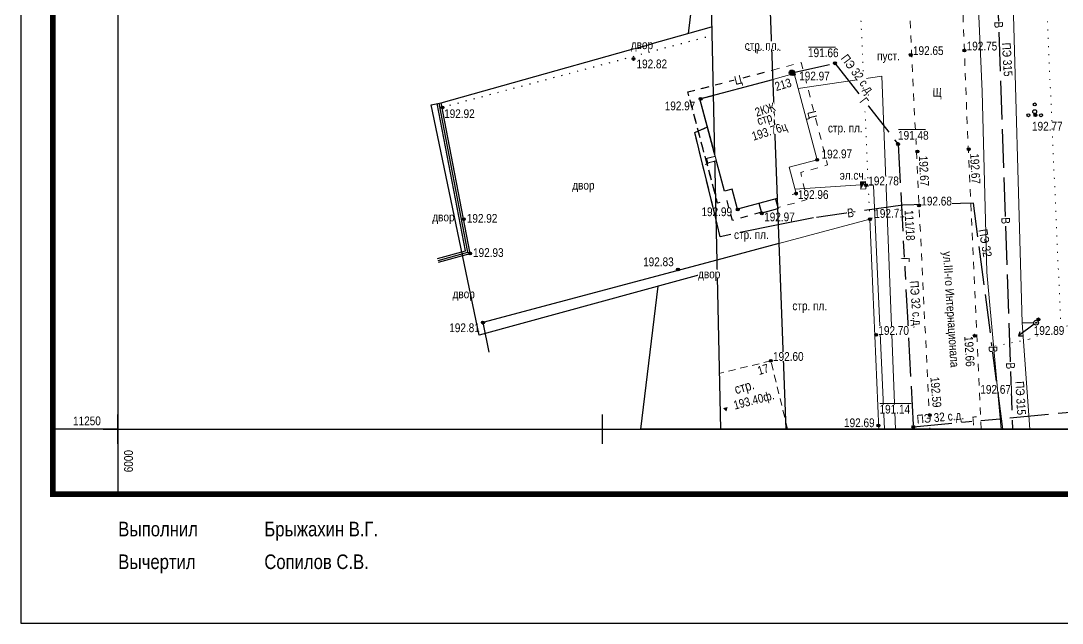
# Model space of a CAD drawing. Header units: millimetres. Extents: x 5990 to 6530, y 11230 to 11520.
# Drawn here: x 5990 to 6097.4, y 11230 to 11292.1 of the extents above; entities that cross this region are included whole.
import ezdxf
from ezdxf.enums import TextEntityAlignment as Align

# ---------------------------------------------------------------- set-up
doc = ezdxf.new("R2010")
doc.units = ezdxf.units.MM
for name, pattern in [('g5_01_5x1', [1.25, 0.75, -0.5]), ('g5_01_5x1_5', [1.5, 0.75, -0.75]), ('g5_122', [5, 4, -1]), ('g5_366', [0.85, 0.1, -0.75])]:
    doc.linetypes.add(name, pattern=pattern)
for name, color, linetype in [('01 ПЛАНШЕТ', 7, 'Continuous'), ('02 ПЛАНОВО-ВЫСОТНОЕ ОБОСНОВАНИЕ', 7, 'Continuous'), ('03 ЗДАНИЯ И ИХ ЧАСТИ', 7, 'Continuous'), ('04 ПРОМЫШЛЕННЫЕ И СОЦ.-КУЛЬТ. ОБЪЕКТЫ', 7, 'Continuous'), ('05 ГАЗОПРОВОД', 7, 'Continuous'), ('06 ВОДОПРОВОД', 7, 'Continuous'), ('07 ЭЛЕКТРОКАБЕЛЬ', 7, 'Continuous'), ('08 ЛЭП', 7, 'Continuous'), ('09 СВЯЗЬ', 7, 'Continuous'), ('13 АВТОМОБИЛЬНЫЕ ДОРОГИ', 7, 'Continuous'), ('15 РЕЛЬЕФ', 7, 'Continuous'), ('16 РАСТИТЕЛЬНОСТЬ ГРУНТЫ И БОЛОТА', 7, 'Continuous'), ('17 ОГРАЖДЕНИЯ', 7, 'Continuous')]:
    doc.layers.add(name, color=color, linetype=linetype)
doc.layers.add('18 ГРАНИЦА ТОПОСЪЕМКИ', color=7, linetype='Continuous', plot=False)
doc.styles.add('Д-431', font='ARIALNI_1.TTF', dxfattribs={"height": 0.9})
doc.styles.add('Р-131', font='ARIALN.TTF')
doc.linetypes.add('g5_119_1', pattern='A,4,-1,[31,GUGK_2005.shx,S=0.1,R=0,X=0,Y=0],0.35,[31,GUGK_2005.shx,S=0.08,R=0,X=0,Y=0],3.3,[31,GUGK_2005.shx,S=0.08,R=180,X=0,Y=0],0.35,[31,GUGK_2005.shx,S=0.1,R=180,X=0,Y=0],-1', length=10)
doc.linetypes.add('g5_119_3', pattern='A,4,-1,[31,GUGK_2005.shx,S=0.1,R=0,X=0,Y=0],4,[31,GUGK_2005.shx,S=0.1,R=180,X=0,Y=0],-1', length=10)
doc.linetypes.add('g5_133_t', pattern='A,2,[27,GUGK_2005.shx,S=0.4,R=0,X=0,Y=0],2,-1', length=5)
doc.linetypes.add('g5_474_3a', pattern='A,1.5,-0.5,0.5,-0.2,[28,GUGK_2005.shx,S=0.8,R=0,X=0,Y=0],-0.2,0.5,-0.5', length=3.9)
doc.linetypes.add('g5_475_1', pattern='A,1.25,[25,GUGK_2005.shx,S=0.4,R=0,X=0,Y=0],1.25', length=2.5)

# ---------------------------------------------------------------- blocks, each defined once
blk = doc.blocks.new('_krest')
at = {"color": 3, "linetype": 'ByBlock', "lineweight": -2}
for p, q in [((0, -3), (0, 3)), ((-3, 0), (3, 0))]:
    blk.add_line(p, q, dxfattribs=at)
blk = doc.blocks.new('12000000')
blk.add_hatch(color=256).paths.add_polyline_path([(0.3, 0, 1), (-0.3, 0, 1)])
blk.add_circle((0, 0), 0.3)
at = {"style": 'Д-431'}
blk.add_attdef('Z', (0.8, 0.3), '', height=1.8, dxfattribs=at)
blk = doc.blocks.new('g5_330')
blk.add_hatch(color=0).paths.add_polyline_path([(0.15, 0, 1), (-0.15, 0, 1)])
at = {"color": 0}
blk.add_circle((0, 0), 0.15, dxfattribs=at)
blk = doc.blocks.new('g5_108a')
h = blk.add_hatch(color=0)
edge = h.paths.add_edge_path()
edge.add_arc((0, 0), 0.06, 0, 360)
at = {"color": 0, "lineweight": 25}
blk.add_circle((0, 0), 0.25, dxfattribs=at)
at = {"color": 0}
blk.add_circle((0, 0), 0.06, dxfattribs=at)
blk = doc.blocks.new('g5_113c')
blk.add_hatch(color=1).paths.add_polyline_path([(-0.375, 0), (0.375, 0), (0, 0.25), (-0.375, 0.5)])
at = {"color": 1, "lineweight": 20}
blk.add_lwpolyline([(-0.375, 0), (0.375, 0), (0.375, 0.5), (-0.375, 0.5)], close=True, dxfattribs=at)
blk = doc.blocks.new('g5_121_7c')
h = blk.add_hatch(color=0)
edge = h.paths.add_edge_path()
edge.add_arc((0, 0), 0.3, 0, 360)
at = {"color": 0}
blk.add_circle((0, 0), 0.3, dxfattribs=at)
blk = doc.blocks.new('g5_115_1')
at = {"color": 0}
for points in [[(0, 0), (2, 0)], [(1.65, -0.25), (2, 0), (1.65, 0.25)]]:
    blk.add_lwpolyline(points, dxfattribs=at)
blk = doc.blocks.new('48100000')
at = {"color": 7}
blk.add_solid([(0, 0), (-0.48, 0.83), (0.48, 0.83)], dxfattribs=at)
at = {"color": 7, "style": 'Д-431'}
blk.add_attdef('Z', (1.78, 0.03), '', height=1.8, dxfattribs=at)
blk = doc.blocks.new('g5_394')
at = {"color": 0}
for centre, radius in [((0, 0), 0.2), ((0, 0.75), 0.15), ((-0.65, -0.37), 0.15), ((0.65, -0.37), 0.15)]:
    blk.add_circle(centre, radius, dxfattribs=at)

msp = doc.modelspace()

# ---------------------------------------------------------------- linework, layer by layer
at = {"layer": '01 ПЛАНШЕТ'}
for q in [(5993.3, 11250), (6000, 11243.3)]:
    msp.add_line((6000, 11250), q, dxfattribs=at)
at = {"layer": '01 ПЛАНШЕТ', "color": 7}
for points in [[(5990, 11230), (6260, 11230), (6260, 11520), (5990, 11520)], [(6250, 11500), (6000, 11500), (6000, 11250), (6250, 11250)]]:
    msp.add_lwpolyline(points, close=True, dxfattribs=at)
at = {"layer": '01 ПЛАНШЕТ', "color": 7, "const_width": 0.6}
for points in [[(5993.3, 11243.3), (5993.3, 11367)], [(5993, 11243.3), (6116.99, 11243.29), (6116.99, 11243.29)]]:
    msp.add_lwpolyline(points, dxfattribs=at)
at = {"layer": '03 ЗДАНИЯ И ИХ ЧАСТИ', "color": 7, "linetype": 'g5_01_5x1_5', "lineweight": 25}
msp.add_lwpolyline([(6061.64, 11274.22), (6058.82, 11284.76), (6061.4, 11285.42)], dxfattribs=at)
at = {"layer": '03 ЗДАНИЯ И ИХ ЧАСТИ', "color": 7, "lineweight": 25}
for points in [[(6061.55, 11278.48), (6060.06, 11284.04), (6061.42, 11284.41)], [(6068.08, 11272.72), (6066.44, 11272.28), (6066.18, 11273.27)], [(6067.86, 11273.71), (6068.12, 11272.73)]]:
    msp.add_lwpolyline(points, dxfattribs=at)
at = {"layer": '03 ЗДАНИЯ И ИХ ЧАСТИ', "color": 7, "linetype": 'g5_01_5x1', "lineweight": 15}
msp.add_lwpolyline([(6069.1, 11250), (6067.38, 11257.04), (6062.04, 11255.74)], dxfattribs=at)
at = {"layer": '04 ПРОМЫШЛЕННЫЕ И СОЦ.-КУЛЬТ. ОБЪЕКТЫ', "color": 7, "linetype": 'g5_366', "lineweight": 15}
msp.add_lwpolyline([(6131.41, 11266.8), (6097.3, 11260.52), (6093.97, 11259.25), (6090.36, 11258.54)], dxfattribs=at)
at = {"layer": '05 ГАЗОПРОВОД', "color": 7, "lineweight": 15}
for points in [[(6071.25, 11289.39), (6074.04, 11289.39)], [(6080.55, 11280.88), (6083.34, 11280.88)], [(6078.63, 11252.65), (6081.86, 11252.65)]]:
    msp.add_lwpolyline(points, dxfattribs=at)
at = {"layer": '06 ВОДОПРОВОД', "color": 82, "linetype": 'g5_122', "lineweight": 30, "flags": 128}
for points in [[(6089.32, 11335.89), (6092.3, 11250)], [(6061.69, 11271.73), (6059.53, 11280.58), (6060.83, 11281.15)]]:
    msp.add_lwpolyline(points, dxfattribs=at)
at = {"layer": '07 ЭЛЕКТРОКАБЕЛЬ', "color": 1, "linetype": 'g5_119_3', "lineweight": 15}
for points in [[(6094.49, 11260.97), (6093.29, 11260.96), (6092.25, 11298.78), (6090.31, 11342.29), (6089.9, 11351.1), (6091.32, 11351.12), (6089.92, 11350.6), (6088.7, 11381.28), (6088.01, 11398.64)], [(6069.86, 11274.75), (6076.65, 11275.19)], [(6077.15, 11275.19), (6077.96, 11275.11), (6079.09, 11250)], [(6094.1, 11250), (6093.29, 11260.96), (6093.29, 11260.96)], [(6094.1, 11250), (6093.29, 11260.96)]]:
    msp.add_lwpolyline(points, dxfattribs=at)
at = {"layer": '15 РЕЛЬЕФ', "color": 7}
for centre in [(6082.5, 11278.62), (6087.79, 11278.85), (6072.16, 11277.76), (6077.6, 11271.64), (6078.47, 11250.38)]:
    msp.add_circle(centre, 0.15, dxfattribs=at)
at = {"layer": '16 РАСТИТЕЛЬНОСТЬ ГРУНТЫ И БОЛОТА', "color": 7, "linetype": 'g5_366', "lineweight": 15, "flags": 128}
for points in [[(6097.3, 11260.52), (6094.64, 11320.77), (6094.27, 11327.64)], [(6076.56, 11294.65), (6077.58, 11271.66)]]:
    msp.add_lwpolyline(points, dxfattribs=at)
at = {"layer": '16 РАСТИТЕЛЬНОСТЬ ГРУНТЫ И БОЛОТА', "color": 7, "linetype": 'g5_366', "lineweight": 25}
msp.add_lwpolyline([(6033.45, 11283.18), (6061.28, 11290.59)], dxfattribs=at)
at = {"layer": '16 РАСТИТЕЛЬНОСТЬ ГРУНТЫ И БОЛОТА', "color": 7, "lineweight": 15, "ltscale": 0.5, "flags": 128}
msp.add_lwpolyline([(6077.84, 11271.75), (6077.84, 11271.8)], dxfattribs=at)
at = {"layer": '17 ОГРАЖДЕНИЯ', "color": 7, "lineweight": 25}
for points in [[(6032.99, 11267.59), (6035.89, 11268.39), (6032.96, 11283.58)], [(6033.1, 11267.2), (6036.35, 11268.11), (6033.35, 11283.65)]]:
    msp.add_lwpolyline(points, dxfattribs=at)
at = {"layer": '17 ОГРАЖДЕНИЯ', "color": 7, "linetype": 'g5_474_3a', "lineweight": 25, "flags": 128}
msp.add_lwpolyline([(6033.05, 11267.4), (6036.12, 11268.25), (6033.16, 11283.61)], dxfattribs=at)
at = {"layer": '17 ОГРАЖДЕНИЯ', "color": 7, "linetype": 'g5_475_1', "lineweight": 15}
msp.add_lwpolyline([(6078.51, 11250), (6077.58, 11271.66), (6068.21, 11269.15)], dxfattribs=at)
at = {"layer": '17 ОГРАЖДЕНИЯ', "color": 7, "linetype": 'g5_475_1', "lineweight": 25}
for points in [[(6068.21, 11269.15), (6061.79, 11267.43)], [(6061.79, 11267.43), (6037.68, 11260.99), (6038.28, 11257.93)]]:
    msp.add_lwpolyline(points, dxfattribs=at)
at = {"layer": '18 ГРАНИЦА ТОПОСЪЕМКИ', "color": 2, "lineweight": 30}
for points in [[(6058.89, 11290.8), (6060.02, 11300.12)], [(6250, 11250.83), (6250, 11250), (6053.98, 11250), (6055.76, 11264.74)]]:
    msp.add_lwpolyline(points, dxfattribs=at)

# ---------------------------------------------------------------- block references
at = {"layer": '02 ПЛАНОВО-ВЫСОТНОЕ ОБОСНОВАНИЕ', "xscale": 0.5, "yscale": 0.5, "zscale": 0.5}
for p in [(6000, 11250), (6050, 11250)]:
    msp.add_blockref('_krest', p, dxfattribs=at)
at = {"layer": '02 ПЛАНОВО-ВЫСОТНОЕ ОБОСНОВАНИЕ', "lineweight": 25, "xscale": 0.5, "yscale": 0.5, "zscale": 0.5}
msp.add_blockref('_krest', (6050, 11250), dxfattribs=at)
at = {"layer": '03 ЗДАНИЯ И ИХ ЧАСТИ', "color": 7, "lineweight": 15}
ref = msp.add_blockref('48100000', (6062.79, 11251.82), dxfattribs=dict(at, xscale=0.4999999999999999, yscale=0.4999999999999999, zscale=0.4999999999999999, rotation=14.88621331047312))
ref.add_attrib('Z', '193.40ф.', (6063.66, 11252.01), dxfattribs={"layer": '0', "color": 7, "height": 0.9, "rotation": 14.8862, "style": 'Д-431'})
at = {"layer": '05 ГАЗОПРОВОД', "color": 7, "lineweight": 15}
for p in [(6073.99, 11287.72), (6080.5, 11279.39), (6082.08, 11250.24)]:
    msp.add_blockref('g5_330', p, dxfattribs=at)
at = {"layer": '07 ЭЛЕКТРОКАБЕЛЬ', "color": 7, "lineweight": 15, "rotation": 272.007398317871}
msp.add_blockref('g5_113c', (6076.65, 11275.13), dxfattribs=at)
at = {"layer": '08 ЛЭП', "color": 7, "lineweight": 15, "rotation": 216.6133107985366}
msp.add_blockref('g5_115_1', (6094.54, 11260.82), dxfattribs=at)
at = {"layer": '08 ЛЭП', "color": 7, "lineweight": 15}
msp.add_blockref('g5_108a', (6094.74, 11260.97), dxfattribs=at)
at = {"layer": '15 РЕЛЬЕФ', "color": 7, "lineweight": 15}
for p in [(6087.35, 11289.04), (6081.81, 11288.57), (6094.67, 11282.37), (6082.5, 11278.62), (6087.79, 11278.85), (6072.16, 11277.76), (6077.2, 11275.14), (6069.99, 11274.28), (6077.6, 11271.64), (6094.98, 11261.31), (6078.24, 11259.72), (6088.39, 11259.63), (6067.38, 11257.04), (6078.47, 11250.38)]:
    msp.add_blockref('g5_330', p, dxfattribs=at)
at = {"layer": '15 РЕЛЬЕФ', "color": 7, "lineweight": 25}
ref = msp.add_blockref('12000000', (6053.21, 11288.16), dxfattribs=dict(at, xscale=0.5, yscale=0.5, zscale=0.5))
ref.add_attrib('Z', '192.82', (6053.52, 11287.2), dxfattribs={"layer": '0', "linetype": 'Continuous', "height": 0.9, "style": 'Д-431'})
ref = msp.add_blockref('12000000', (6060.13, 11284.04), dxfattribs=dict(at, xscale=0.5, yscale=0.5, zscale=0.5))
ref.add_attrib('Z', '192.97', (6056.43, 11282.87), dxfattribs={"layer": '0', "linetype": 'Continuous', "height": 0.9, "style": 'Д-431'})
ref = msp.add_blockref('12000000', (6060.13, 11284.04), dxfattribs=dict(at, xscale=0.5, yscale=0.5, zscale=0.5))
ref.add_attrib('Z', '192.97', (6056.43, 11282.87), dxfattribs={"layer": '0', "linetype": 'Continuous', "height": 0.9, "style": 'Д-431'})
ref = msp.add_blockref('12000000', (6033.5, 11283.15), dxfattribs=dict(at, xscale=0.5, yscale=0.5, zscale=0.5))
ref.add_attrib('Z', '192.92', (6033.67, 11282.07), dxfattribs={"layer": '0', "linetype": 'Continuous', "height": 0.9, "style": 'Д-431'})
ref = msp.add_blockref('12000000', (6035.7, 11271.64), dxfattribs=dict(at, xscale=0.5, yscale=0.5, zscale=0.5))
ref.add_attrib('Z', '192.92', (6036.01, 11271.28), dxfattribs={"layer": '0', "linetype": 'Continuous', "height": 0.9, "style": 'Д-431'})
at = {"layer": '15 РЕЛЬЕФ', "color": 7}
for p in [(6063.96, 11272.64), (6066.44, 11272.25)]:
    msp.add_blockref('g5_330', p, dxfattribs=at)
at = {"layer": '15 РЕЛЬЕФ', "color": 7, "lineweight": 25}
ref = msp.add_blockref('12000000', (6036.35, 11268.11), dxfattribs=dict(at, xscale=0.5, yscale=0.5, zscale=0.5))
ref.add_attrib('Z', '192.93', (6036.65, 11267.75), dxfattribs={"layer": '0', "linetype": 'Continuous', "height": 0.9, "style": 'Д-431'})
ref = msp.add_blockref('12000000', (6057.79, 11266.46), dxfattribs=dict(at, xscale=0.5, yscale=0.5, zscale=0.5))
ref.add_attrib('Z', '192.83', (6054.2, 11266.8), dxfattribs={"layer": '0', "linetype": 'Continuous', "height": 0.9, "style": 'Д-431'})
ref = msp.add_blockref('12000000', (6057.79, 11266.46), dxfattribs=dict(at, xscale=0.5, yscale=0.5, zscale=0.5))
ref.add_attrib('Z', '192.83', (6054.2, 11266.8), dxfattribs={"layer": '0', "linetype": 'Continuous', "height": 0.9, "style": 'Д-431'})
ref = msp.add_blockref('12000000', (6037.68, 11260.98), dxfattribs=dict(at, xscale=0.5, yscale=0.5, zscale=0.5))
ref.add_attrib('Z', '192.81', (6034.2, 11260), dxfattribs={"layer": '0', "linetype": 'Continuous', "height": 0.9, "style": 'Д-431'})
at = {"layer": '16 РАСТИТЕЛЬНОСТЬ ГРУНТЫ И БОЛОТА', "color": 7, "lineweight": 15}
msp.add_blockref('g5_394', (6094.6, 11282.73, 192.77), dxfattribs=at)

# ---------------------------------------------------------------- texts
at = {"layer": '01 ПЛАНШЕТ', "color": 7, "style": 'Д-431'}
msp.add_text('11250', height=0.9, dxfattribs=at).set_placement((5996.82, 11250.4), align=Align.CENTER)
msp.add_text('6000', height=0.9, rotation=90, dxfattribs=at).set_placement((6001.56, 11246.7), align=Align.CENTER)
at = {"layer": '01 ПЛАНШЕТ', "color": 7, "style": 'Р-131'}
for s, p in [('Выполнил', (6000.05, 11238.95)), ('Брыжахин В.Г.', (6015.12, 11238.95)), ('Вычертил', (6000.05, 11235.58)), ('Сопилов С.В.', (6015.12, 11235.58))]:
    msp.add_text(s, height=1.5, dxfattribs=at).set_placement(p)
at = {"layer": '04 ПРОМЫШЛЕННЫЕ И СОЦ.-КУЛЬТ. ОБЪЕКТЫ', "style": 'Д-431'}
for p in [(6066.66, 11289.3), (6065.37, 11269.91)]:
    msp.add_text('стр. пл.', height=0.9, dxfattribs=at).set_placement(p, align=Align.MIDDLE)
at = {"layer": '15 РЕЛЬЕФ', "color": 7, "style": 'Д-431'}
for s, p in [('192.99', (6060.22, 11271.96)), ('192.97', (6066.69, 11271.43))]:
    msp.add_text(s, height=0.9, dxfattribs=at).set_placement(p)
at = {"layer": '15 РЕЛЬЕФ', "color": 7, "lineweight": 25, "char_height": 0.9, "attachment_point": 1, "style": 'Д-431'}
for s, insert in [('192.77', (6094.32, 11281.68)), ('192.69', (6074.93, 11251.11))]:
    msp.add_mtext(s, dxfattribs=dict(at, insert=insert))
for s, insert, rotation in [('192.97', (6072.6, 11278.79), 1.0389), ('192.67', (6088.83, 11278.45), 273.0898), ('192.67', (6083.54, 11278.21), 273.0898)]:
    msp.add_mtext(s, dxfattribs=dict(at, insert=insert, rotation=rotation))

# ---------------------------------------------------------------- next in the draw order: texts
at = {"layer": '03 ЗДАНИЯ И ИХ ЧАСТИ', "color": 7, "lineweight": 25, "insert": (6061.55, 11278.24), "char_height": 0.9, "width": 0.5506, "attachment_point": 1, "rotation": 283.8045, "style": 'Д-431', "bg_fill": 3, "box_fill_scale": 1, "bg_fill_color": 256, "bg_fill_transparency": 0}
msp.add_mtext('Ц', dxfattribs=at)
at = {"layer": '04 ПРОМЫШЛЕННЫЕ И СОЦ.-КУЛЬТ. ОБЪЕКТЫ', "color": 7, "lineweight": 25, "char_height": 0.9, "width": 2.1389, "attachment_point": 1, "style": 'Д-431', "bg_fill": 3, "box_fill_scale": 1, "bg_fill_color": 256, "bg_fill_transparency": 0}
for insert in [(6052.93, 11290.08), (6046.89, 11275.59), (6032.45, 11272.32), (6059.87, 11266.45), (6034.54, 11264.39)]:
    msp.add_mtext('двор', dxfattribs=dict(at, insert=insert))

# ---------------------------------------------------------------- next in the draw order: linework, layer by layer
at = {"layer": '03 ЗДАНИЯ И ИХ ЧАСТИ', "color": 7, "linetype": 'g5_01_5x1_5', "lineweight": 25, "flags": 128}
msp.add_lwpolyline([(6066.42, 11272.36), (6063.42, 11271.52), (6062.87, 11273.55), (6061.89, 11273.29), (6058.82, 11284.76), (6067.54, 11287.01)], dxfattribs=at)
at = {"layer": '03 ЗДАНИЯ И ИХ ЧАСТИ', "color": 7, "lineweight": 25}
msp.add_lwpolyline([(6068.04, 11273.76), (6063.92, 11272.66), (6063.37, 11274.74), (6062.61, 11274.53), (6060.06, 11284.04), (6067.57, 11286.06)], dxfattribs=at)
at = {"layer": '06 ВОДОПРОВОД', "color": 82, "linetype": 'g5_122', "lineweight": 30}
msp.add_lwpolyline([(6068.14, 11271.05), (6062.16, 11269.84), (6059.53, 11280.58), (6060.83, 11281.15)], dxfattribs=at)
at = {"layer": '18 ГРАНИЦА ТОПОСЪЕМКИ', "color": 2, "lineweight": 30}
msp.add_lwpolyline([(6250, 11500), (6035.59, 11500), (6038.25, 11463.69), (6049.23, 11425.37), (6059.09, 11391.31), (6062.17, 11250), (6250, 11250)], close=True, dxfattribs=at)
msp.add_lwpolyline([(6061.81, 11266.4), (6037.3, 11259.68), (6032.32, 11283.44), (6033.35, 11283.65), (6061.27, 11291.46)], dxfattribs=at)

# ---------------------------------------------------------------- next in the draw order: texts
at = {"layer": '03 ЗДАНИЯ И ИХ ЧАСТИ', "color": 7, "lineweight": 25, "char_height": 0.9, "width": 0.5506, "attachment_point": 1, "style": 'Д-431', "bg_fill": 3, "box_fill_scale": 1, "bg_fill_color": 256, "bg_fill_transparency": 0}
for insert, rotation in [((6063.52, 11286.35), 14.1383), ((6061.55, 11278.24), 283.8045)]:
    msp.add_mtext('Ц', dxfattribs=dict(at, insert=insert, rotation=rotation))
at = {"layer": '04 ПРОМЫШЛЕННЫЕ И СОЦ.-КУЛЬТ. ОБЪЕКТЫ', "color": 7, "lineweight": 25, "insert": (6059.87, 11266.45), "char_height": 0.9, "width": 2.1389, "attachment_point": 1, "style": 'Д-431', "bg_fill": 3, "box_fill_scale": 1, "bg_fill_color": 256, "bg_fill_transparency": 0}
msp.add_mtext('двор', dxfattribs=at)

# ---------------------------------------------------------------- next in the draw order: linework, layer by layer
at = {"color": 7, "lineweight": 15}
msp.add_lwpolyline([(6000, 11250), (6250, 11250), (6250, 11500), (6000, 11500)], close=True, dxfattribs=at)
at = {"layer": '18 ГРАНИЦА ТОПОСЪЕМКИ', "color": 2, "lineweight": 30}
msp.add_lwpolyline([(6177.39, 11250), (6177.35, 11251.13), (6230.22, 11254.35), (6230.44, 11250), (6250, 11250), (6250, 11287.81), (6144.05, 11279.78), (6141.97, 11323.79), (6250, 11335.29), (6250, 11364), (6137.2, 11353.14), (6133.81, 11409.65), (6133.81, 11409.65), (6250, 11418.78), (6250, 11500), (6204.09, 11500), (6235.86, 11452.28), (6132, 11438.93), (6138.31, 11500), (6038.28, 11500), (6040.48, 11481.04), (6051.47, 11439.88), (6064.11, 11378.14), (6068.93, 11250)], close=True, dxfattribs=at)

# ---------------------------------------------------------------- next in the draw order: texts
at = {"color": 4, "lineweight": 25, "insert": (6082.07, 11272.61), "char_height": 0.9, "width": 3.8322, "attachment_point": 1, "rotation": 273.2858, "line_spacing_factor": 0.9, "style": 'Д-431', "bg_fill": 3, "box_fill_scale": 1, "bg_fill_color": 256, "bg_fill_transparency": 0}
msp.add_mtext('111/18', dxfattribs=at)
at = {"layer": '03 ЗДАНИЯ И ИХ ЧАСТИ', "color": 7, "lineweight": 25, "insert": (6067.68, 11285.71), "char_height": 0.9, "width": 1.8668, "attachment_point": 1, "rotation": 16.3834, "style": 'Д-431', "bg_fill": 3, "box_fill_scale": 1, "bg_fill_color": 256, "bg_fill_transparency": 0}
msp.add_mtext('{\\C1;213}', dxfattribs=at)
at = {"layer": '04 ПРОМЫШЛЕННЫЕ И СОЦ.-КУЛЬТ. ОБЪЕКТЫ', "color": 7, "lineweight": 25, "insert": (6078.34, 11288.92), "char_height": 0.9, "width": 2.5847, "attachment_point": 1, "style": 'Д-431', "bg_fill": 3, "box_fill_scale": 1, "bg_fill_color": 256, "bg_fill_transparency": 0}
msp.add_mtext('пуст.', dxfattribs=at)
at = {"layer": '06 ВОДОПРОВОД', "color": 7, "lineweight": 25, "insert": (6091.32, 11292.04), "char_height": 0.9, "attachment_point": 1, "rotation": 272.0272, "style": 'Д-431', "bg_fill": 3, "box_fill_scale": 1, "bg_fill_color": 256, "bg_fill_transparency": 0}
msp.add_mtext('В', dxfattribs=at)

# ---------------------------------------------------------------- next in the draw order: linework, layer by layer
at = {"layer": '03 ЗДАНИЯ И ИХ ЧАСТИ', "color": 7, "linetype": 'g5_01_5x1_5', "lineweight": 15, "flags": 128}
msp.add_lwpolyline([(6067.54, 11287.01), (6070.52, 11287.78), (6073.23, 11277.23), (6070.46, 11276.45), (6071.08, 11273.66), (6068.07, 11272.82)], dxfattribs=at)
at = {"layer": '03 ЗДАНИЯ И ИХ ЧАСТИ', "color": 7, "lineweight": 15}
msp.add_lwpolyline([(6067.57, 11286.06), (6069.77, 11286.65), (6072.16, 11277.76), (6069.26, 11276.99), (6069.99, 11274.29), (6069.58, 11274.18)], dxfattribs=at)
at = {"layer": '06 ВОДОПРОВОД', "color": 82, "linetype": 'g5_122', "lineweight": 30}
msp.add_lwpolyline([(6091.31, 11250), (6088.3, 11273.29), (6081.01, 11273.09), (6071.77, 11271.78), (6068.14, 11271.05)], dxfattribs=at)

# ---------------------------------------------------------------- next in the draw order: block references
at = {"layer": '05 ГАЗОПРОВОД', "color": 1, "lineweight": 15, "xscale": 0.9248316384127975, "yscale": 0.9248316384127975, "zscale": 0.9248316384127975}
msp.add_blockref('g5_121_7c', (6069.55, 11286.74), dxfattribs=at)
at = {"layer": '15 РЕЛЬЕФ', "color": 7, "lineweight": 15}
for p in [(6069.72, 11286.61), (6082.67, 11273.06)]:
    msp.add_blockref('g5_330', p, dxfattribs=at)

# ---------------------------------------------------------------- next in the draw order: texts
at = {"layer": '15 РЕЛЬЕФ', "color": 7, "lineweight": 25, "insert": (6078.04, 11272.67), "char_height": 0.9, "attachment_point": 1, "rotation": 1.0389, "style": 'Д-431'}
msp.add_mtext('192.71', dxfattribs=at)

# ---------------------------------------------------------------- next in the draw order: texts
at = {"layer": '03 ЗДАНИЯ И ИХ ЧАСТИ', "color": 7, "lineweight": 25, "insert": (6072, 11282.89), "char_height": 0.9, "width": 0.5506, "attachment_point": 1, "rotation": 283.8045, "style": 'Д-431', "bg_fill": 3, "box_fill_scale": 1, "bg_fill_color": 256, "bg_fill_transparency": 0}
msp.add_mtext('Ц', dxfattribs=at)
at = {"layer": '06 ВОДОПРОВОД', "color": 7, "lineweight": 25, "char_height": 0.9, "width": 0.625, "attachment_point": 1, "line_spacing_factor": 0.6, "style": 'Д-431', "bg_fill": 3, "box_fill_scale": 1, "bg_fill_color": 256, "bg_fill_transparency": 0}
for insert, rotation in [((6075.2, 11272.71), 6.6945), ((6090.74, 11258.6), 272.0477), ((6092.54, 11256.89), 272.0477)]:
    msp.add_mtext('В', dxfattribs=dict(at, insert=insert, rotation=rotation))
at = {"layer": '13 АВТОМОБИЛЬНЫЕ ДОРОГИ', "color": 7, "lineweight": 25, "insert": (6086.02, 11268.35), "char_height": 0.9, "width": 12.0611, "attachment_point": 1, "rotation": 273.8313, "line_spacing_factor": 0.6, "style": 'Р-131', "bg_fill": 3, "box_fill_scale": 1, "bg_fill_color": 256, "bg_fill_transparency": 0}
msp.add_mtext('ул.III-го Интернационала', dxfattribs=at)

# ---------------------------------------------------------------- next in the draw order: linework, layer by layer
at = {"layer": '05 ГАЗОПРОВОД', "color": 1, "linetype": 'g5_122', "lineweight": 30}
msp.add_lwpolyline([(6069.53, 11286.72), (6073.99, 11287.72), (6080.5, 11279.39), (6082.08, 11250.24), (6135.82, 11255.26)], dxfattribs=at)
at = {"layer": '09 СВЯЗЬ', "color": 5, "linetype": 'g5_133_t', "lineweight": 15}
msp.add_lwpolyline([(6070.19, 11285.11), (6078.81, 11286.39), (6080.22, 11250)], dxfattribs=at)

# ---------------------------------------------------------------- next in the draw order: texts
at = {"layer": '05 ГАЗОПРОВОД', "color": 7, "lineweight": 25, "char_height": 0.9, "attachment_point": 1, "line_spacing_factor": 0.9, "style": 'Д-431', "bg_fill": 3, "box_fill_scale": 1, "bg_fill_color": 256, "bg_fill_transparency": 0}
for insert, rotation in [((6077.19, 11284.3), 307.5882), ((6081.68, 11267.74), 272.5446), ((6088.09, 11251.28), 4.7075)]:
    msp.add_mtext('Г', dxfattribs=dict(at, insert=insert, rotation=rotation))
at = {"layer": '06 ВОДОПРОВОД', "color": 7, "lineweight": 25, "insert": (6092.04, 11271.85), "char_height": 0.9, "attachment_point": 1, "rotation": 272.0272, "style": 'Д-431', "bg_fill": 3, "box_fill_scale": 1, "bg_fill_color": 256, "bg_fill_transparency": 0}
msp.add_mtext('В', dxfattribs=at)
at = {"layer": '15 РЕЛЬЕФ', "color": 7, "lineweight": 25, "insert": (6094.5, 11260.62), "char_height": 0.9, "attachment_point": 1, "style": 'Д-431', "bg_fill": 3, "box_fill_scale": 1, "bg_fill_color": 256, "bg_fill_transparency": 0}
msp.add_mtext('192.89', dxfattribs=at)

# ---------------------------------------------------------------- next in the draw order: linework, layer by layer
at = {"layer": '13 АВТОМОБИЛЬНЫЕ ДОРОГИ', "color": 7, "linetype": 'g5_01_5x1_5', "lineweight": 15, "flags": 128}
msp.add_lwpolyline([(6089.08, 11250), (6087.66, 11280.66), (6086.11, 11321.73), (6084.56, 11357.69), (6083.95, 11367.69), (6083.93, 11384.91), (6083.1, 11398.51), (6080.7, 11442.15), (6076.29, 11460.98), (6066.75, 11486.39), (6062.87, 11500)], dxfattribs=at)
msp.add_lwpolyline([(6066.22, 11321.89), (6078.5, 11324.74, -0.403401), (6080.25, 11323.7), (6082.15, 11283.59), (6083.8, 11250)], format="xyb", dxfattribs=at)

# ---------------------------------------------------------------- next in the draw order: texts
at = {"layer": '03 ЗДАНИЯ И ИХ ЧАСТИ', "color": 7, "lineweight": 25, "insert": (6065.63, 11283.05), "char_height": 0.9, "attachment_point": 1, "rotation": 17.7699, "style": 'Р-131', "bg_fill": 3, "box_fill_scale": 1, "bg_fill_color": 256, "bg_fill_transparency": 0}
msp.add_mtext('2КЖ', dxfattribs=at)
at = {"layer": '04 ПРОМЫШЛЕННЫЕ И СОЦ.-КУЛЬТ. ОБЪЕКТЫ', "color": 7, "lineweight": 25, "char_height": 0.9, "attachment_point": 1, "style": 'Д-431', "bg_fill": 3, "box_fill_scale": 1, "bg_fill_color": 256, "bg_fill_transparency": 0}
for insert in [(6064.68, 11289.99), (6073.27, 11281.49), (6069.6, 11263.16)]:
    msp.add_mtext('стр. пл.', dxfattribs=dict(at, insert=insert))
at = {"layer": '05 ГАЗОПРОВОД', "color": 7, "lineweight": 25, "char_height": 0.9, "attachment_point": 1, "style": 'Д-431', "bg_fill": 3, "box_fill_scale": 1, "bg_fill_color": 256, "bg_fill_transparency": 0}
for s, insert in [('191.66', (6071.21, 11289.25)), ('191.48', (6080.5, 11280.74)), ('191.14', (6078.59, 11252.51))]:
    msp.add_mtext(s, dxfattribs=dict(at, insert=insert))
at = {"layer": '05 ГАЗОПРОВОД', "color": 7, "lineweight": 25, "insert": (6082.38, 11251.46), "char_height": 0.9, "attachment_point": 1, "rotation": 5.3247, "style": 'Д-431', "bg_fill": 3, "box_fill_scale": 1, "bg_fill_color": 256, "bg_fill_transparency": 0}
msp.add_mtext('ПЭ 32 с.д.', dxfattribs=at)
at = {"layer": '06 ВОДОПРОВОД', "color": 7, "lineweight": 25, "insert": (6089.69, 11270.7), "char_height": 0.9, "attachment_point": 1, "rotation": 280.013, "style": 'Д-431', "bg_fill": 3, "box_fill_scale": 1, "bg_fill_color": 256, "bg_fill_transparency": 0}
msp.add_mtext('ПЭ 32', dxfattribs=at)
at = {"layer": '07 ЭЛЕКТРОКАБЕЛЬ', "color": 7, "lineweight": 25, "insert": (6074.48, 11276.62), "char_height": 0.9, "attachment_point": 1, "style": 'Д-431', "bg_fill": 3, "box_fill_scale": 1, "bg_fill_color": 256, "bg_fill_transparency": 0}
msp.add_mtext('эл.сч.', dxfattribs=at)
at = {"layer": '15 РЕЛЬЕФ', "color": 7, "lineweight": 25, "char_height": 0.9, "attachment_point": 1, "style": 'Д-431', "bg_fill": 3, "box_fill_scale": 1, "bg_fill_color": 256, "bg_fill_transparency": 0}
for s, insert in [('192.65', (6082.04, 11289.47)), ('192.75', (6087.58, 11289.94)), ('192.97', (6070.3, 11286.85)), ('192.96', (6070.17, 11274.63)), ('192.68', (6082.9, 11273.96)), ('192.70', (6078.47, 11260.62)), ('192.60', (6067.6, 11257.94)), ('192.67', (6088.99, 11254.55))]:
    msp.add_mtext(s, dxfattribs=dict(at, insert=insert))
at = {"layer": '15 РЕЛЬЕФ', "color": 7, "lineweight": 25, "insert": (6088.23, 11259.62), "char_height": 0.9, "attachment_point": 1, "rotation": 273.1449, "style": 'Д-431', "bg_fill": 3, "box_fill_scale": 1, "bg_fill_color": 256, "bg_fill_transparency": 0}
msp.add_mtext('192.66', dxfattribs=at)

# ---------------------------------------------------------------- next in the draw order: linework, layer by layer
at = {"layer": '15 РЕЛЬЕФ', "color": 7}
msp.add_circle((6083.78, 11251.44), 0.15, dxfattribs=at)

# ---------------------------------------------------------------- next in the draw order: block references
at = {"layer": '15 РЕЛЬЕФ', "color": 7, "lineweight": 15}
msp.add_blockref('g5_330', (6083.78, 11251.44), dxfattribs=at)

# ---------------------------------------------------------------- next in the draw order: texts
at = {"layer": '03 ЗДАНИЯ И ИХ ЧАСТИ', "color": 7, "lineweight": 25, "char_height": 0.9, "attachment_point": 1, "style": 'Д-431', "bg_fill": 3, "box_fill_scale": 1, "bg_fill_color": 256, "bg_fill_transparency": 0}
for s, insert, rotation in [('стр.', (6065.85, 11282.17), 17.2268), ('{\\C1;17}', (6065.9, 11256.43), 16.3834)]:
    msp.add_mtext(s, dxfattribs=dict(at, insert=insert, rotation=rotation))
at = {"layer": '05 ГАЗОПРОВОД', "color": 7, "lineweight": 25, "char_height": 0.9, "attachment_point": 1, "style": 'Д-431', "bg_fill": 3, "box_fill_scale": 1, "bg_fill_color": 256, "bg_fill_transparency": 0}
for insert, rotation in [((6075.27, 11288.75), 306.7045), ((6082.6, 11265.33), 274.5056)]:
    msp.add_mtext('ПЭ 32 с.д.', dxfattribs=dict(at, insert=insert, rotation=rotation))
at = {"layer": '06 ВОДОПРОВОД', "color": 7, "lineweight": 25, "char_height": 0.9, "attachment_point": 1, "rotation": 273.4052, "style": 'Д-431', "bg_fill": 3, "box_fill_scale": 1, "bg_fill_color": 256, "bg_fill_transparency": 0}
for insert in [(6092.11, 11289.87), (6093.49, 11254.97)]:
    msp.add_mtext('ПЭ 315', dxfattribs=dict(at, insert=insert))
at = {"layer": '15 РЕЛЬЕФ', "color": 7, "lineweight": 25, "insert": (6077.43, 11276.04), "char_height": 0.9, "attachment_point": 1, "style": 'Д-431', "bg_fill": 3, "box_fill_scale": 1, "bg_fill_color": 256, "bg_fill_transparency": 0}
msp.add_mtext('192.78', dxfattribs=at)
at = {"layer": '15 РЕЛЬЕФ', "color": 7, "lineweight": 25, "insert": (6084.73, 11255.42), "char_height": 0.9, "attachment_point": 1, "rotation": 274.5815, "style": 'Д-431'}
msp.add_mtext('192.59', dxfattribs=at)

# ---------------------------------------------------------------- next in the draw order: linework, layer by layer
at = {"layer": '07 ЭЛЕКТРОКАБЕЛЬ', "color": 1, "linetype": 'g5_119_1', "lineweight": 15}
msp.add_lwpolyline([(6081.73, 11500), (6081.89, 11495.68), (6083.06, 11476.16), (6083.67, 11458.68), (6081.86, 11456.27), (6081.81, 11455.28), (6081.77, 11454.32), (6083.87, 11452.74), (6084.45, 11433.39), (6084.31, 11411.64), (6084.77, 11391.37), (6085.2, 11370.97), (6086.71, 11337.01), (6087.42, 11321.26), (6088.15, 11308.14), (6089.19, 11284.81), (6089.67, 11266.19), (6091.14, 11250), (6091.14, 11250)], dxfattribs=at)

# ---------------------------------------------------------------- next in the draw order: texts
at = {"layer": '03 ЗДАНИЯ И ИХ ЧАСТИ', "color": 7, "lineweight": 25, "attachment_point": 1, "style": 'Д-431', "bg_fill": 3, "box_fill_scale": 1, "bg_fill_color": 256, "bg_fill_transparency": 0}
for s, insert, char_height, rotation in [('193.76ц', (6065.31, 11280.59), 0.9, 17.1996), ('стр.', (6063.51, 11254.55), 1, 16.2956)]:
    msp.add_mtext(s, dxfattribs=dict(at, insert=insert, char_height=char_height, rotation=rotation))

# ---------------------------------------------------------------- next in the draw order: texts
at = {"layer": '13 АВТОМОБИЛЬНЫЕ ДОРОГИ', "color": 7, "lineweight": 25, "insert": (6084.08, 11285.18), "char_height": 0.9, "attachment_point": 1, "rotation": 358.1536, "style": 'Д-431', "bg_fill": 3, "box_fill_scale": 1, "bg_fill_color": 256, "bg_fill_transparency": 0}
msp.add_mtext('Щ', dxfattribs=at)

doc.saveas('drawing.dxf')
